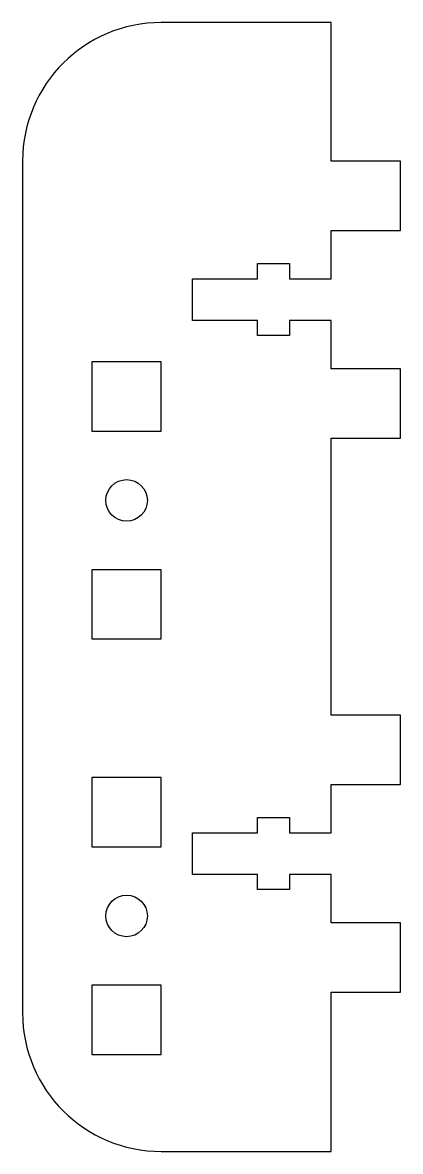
# Model space of a CAD drawing. Header units: millimetres. Extents: x 0 to 27.2, y 0 to 81.5.
import ezdxf

# ---------------------------------------------------------------- set-up
doc = ezdxf.new("R2010")
doc.units = ezdxf.units.MM

msp = doc.modelspace()

# ---------------------------------------------------------------- linework, layer by layer
at = {"color": 7, "linetype": 'Continuous', "lineweight": 25}
for p, q in [((22.25, 81.5), (10, 81.5)), ((22.25, 71.5), (22.25, 81.5)), ((0, 71.5), (0, 10)), ((27.25, 71.5), (22.25, 71.5)), ((27.25, 66.5), (27.25, 71.5)), ((22.25, 63), (22.25, 66.5)), ((22.25, 66.5), (27.25, 66.5)), ((16.95, 63), (16.95, 64.1)), ((16.95, 64.1), (19.25, 64.1)), ((19.25, 64.1), (19.25, 63)), ((12.25, 60), (12.25, 63)), ((12.25, 63), (16.95, 63)), ((19.25, 63), (22.25, 63)), ((16.95, 60), (12.25, 60)), ((16.95, 58.9), (16.95, 60)), ((22.25, 60), (19.25, 60)), ((19.25, 60), (19.25, 58.9)), ((22.25, 56.5), (22.25, 60)), ((19.25, 58.9), (16.95, 58.9)), ((5, 57), (5, 52)), ((10, 57), (5, 57)), ((10, 52), (10, 57)), ((27.25, 56.5), (22.25, 56.5)), ((27.25, 51.5), (27.25, 56.5)), ((5, 52), (10, 52)), ((22.25, 31.5), (22.25, 51.5)), ((22.25, 51.5), (27.25, 51.5)), ((10, 42), (5, 42)), ((5, 42), (5, 37)), ((10, 37), (10, 42)), ((5, 37), (10, 37)), ((27.25, 31.5), (22.25, 31.5)), ((27.25, 26.5), (27.25, 31.5)), ((5, 27), (5, 22)), ((10, 27), (5, 27)), ((10, 22), (10, 27)), ((22.25, 23), (22.25, 26.5)), ((22.25, 26.5), (27.25, 26.5)), ((16.95, 23), (16.95, 24.1)), ((16.95, 24.1), (19.25, 24.1)), ((19.25, 24.1), (19.25, 23)), ((12.25, 20), (12.25, 23)), ((12.25, 23), (16.95, 23)), ((19.25, 23), (22.25, 23)), ((5, 22), (10, 22)), ((16.95, 20), (12.25, 20)), ((16.95, 18.9), (16.95, 20)), ((22.25, 20), (19.25, 20)), ((19.25, 20), (19.25, 18.9)), ((22.25, 16.5), (22.25, 20)), ((19.25, 18.9), (16.95, 18.9)), ((27.25, 16.5), (22.25, 16.5)), ((27.25, 11.5), (27.25, 16.5)), ((10, 12), (5, 12)), ((5, 12), (5, 7)), ((10, 7), (10, 12)), ((22.25, 0), (22.25, 11.5)), ((22.25, 11.5), (27.25, 11.5)), ((5, 7), (10, 7)), ((10, 0), (22.25, 0))]:
    msp.add_line(p, q, dxfattribs=at)
for centre in [(7.5, 47), (7.5, 17)]:
    msp.add_circle(centre, 1.5, dxfattribs=at)
for centre, start, end in [((10, 71.5), 90, 180), ((10, 10), 180, 270)]:
    msp.add_arc(centre, 10, start, end, dxfattribs=at)

doc.saveas('drawing.dxf')
